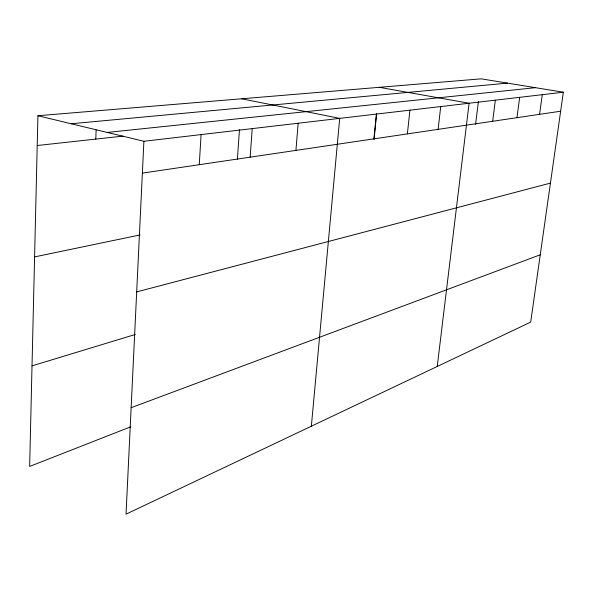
<?xml version="1.0" encoding="UTF-8"?>
<svg xmlns="http://www.w3.org/2000/svg" width="593" height="593" viewBox="0 0 593 593"><rect width="100%" height="100%" fill="white"/><g stroke="black" fill="none" stroke-linecap="round" stroke-linejoin="round"><path stroke-width="0.89" d="M37.915 115.739L143.899 141.282L126.035 514.161L530.683 322.118L563.35 92.219L481.19 78.839L37.915 115.739L29.65 466.439L130.868 426.745M95.792 139.096L96.133 129.978M199.263 164.698L201.094 134.589M237.393 159.258L239.446 129.748M250.142 157.167L252.21 128.614M295.922 150.392L298.168 123.233M311.347 426.211L339.707 118.378L241.603 98.786M373.901 138.851L376.385 114.086M374.064 139.474L376.644 113.752M407.369 133.899L409.926 110.165M438.116 129.348L440.725 106.562M437.226 366.474L469.107 103.241L379.298 87.319M475.586 124.36L478.388 101.625M492.664 121.276L495.34 100.173M516.97 117.681L519.661 97.326M539.571 114.33L542.276 94.68M131.135 407.688L540.253 254.79M32.022 365.866L135.3 334.467M136.686 291.904L550.437 183.118M34.587 256.895L140.081 234.939M142.372 173.119L560.652 111.217M143.899 141.282L563.35 92.219M37.211 145.515L123.099 136.101M107.192 132.439L535.435 87.675M71.197 123.759L507.519 83.124"/></g></svg>
